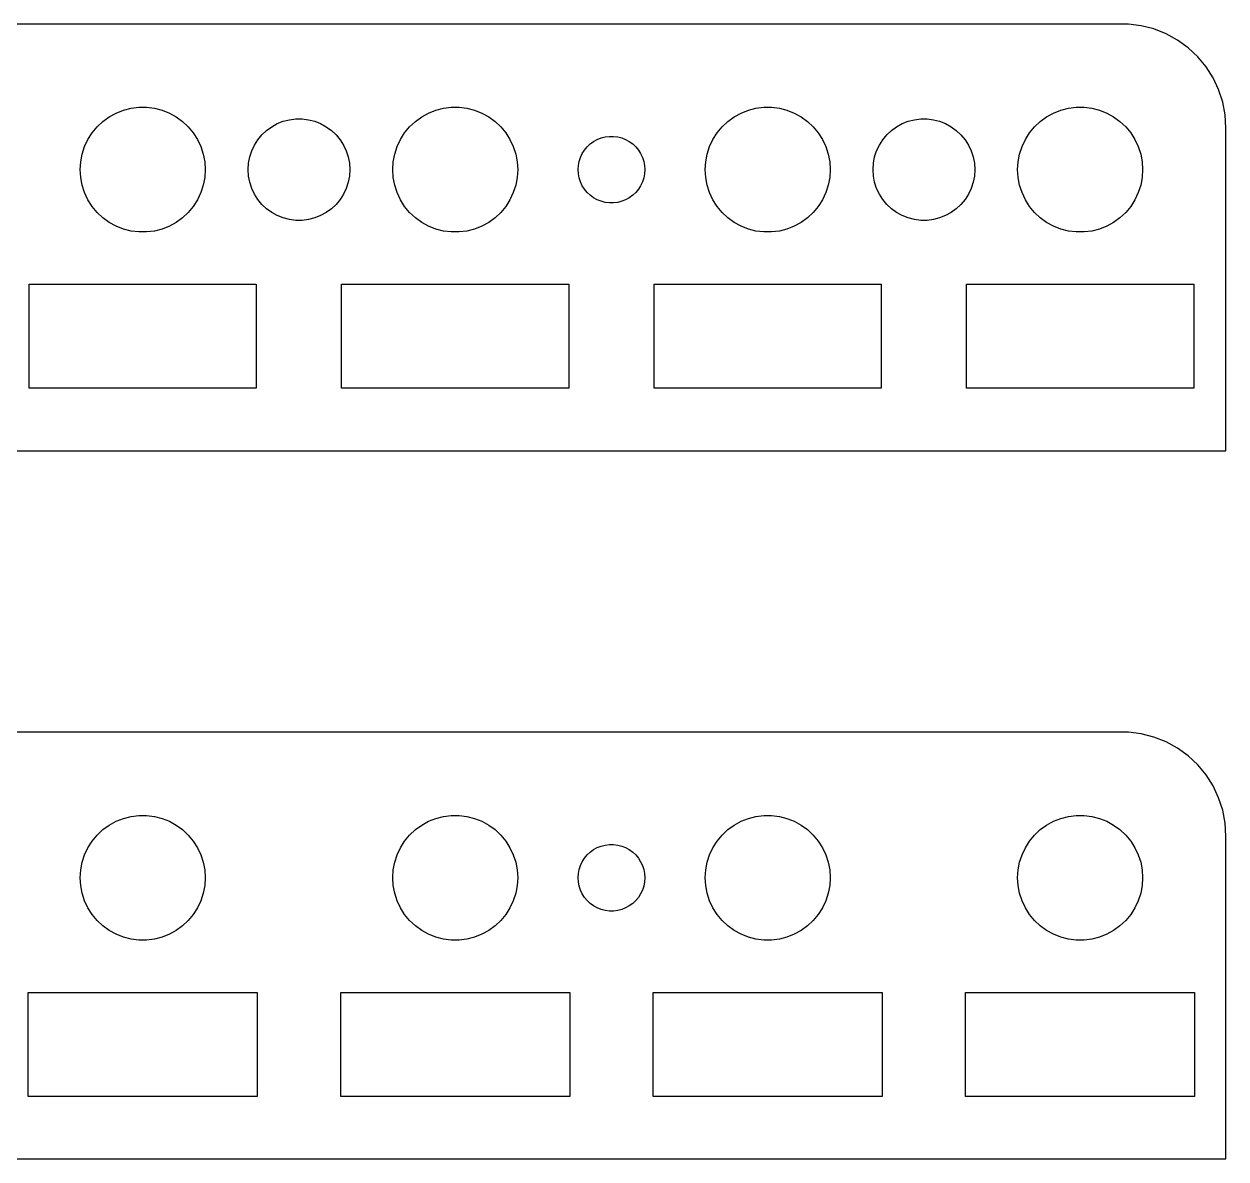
# Model space of a CAD drawing. Header units: metres. Extents: x -26 to 26, y 0 to 27.2.
# Drawn here: x -2.85 to 26, y 0 to 27.25 of the extents above; entities that cross this region are included whole.
import ezdxf

# ---------------------------------------------------------------- set-up
doc = ezdxf.new("R2010")
doc.units = ezdxf.units.M

msp = doc.modelspace()

# ---------------------------------------------------------------- linework, layer by layer
for p, q in [((23.657, 27.2451), (-23.657, 27.2451)), ((23.9684, 27.2057), (23.657, 27.2451)), ((24.2725, 27.1276), (23.9684, 27.2057)), ((24.5644, 27.0121), (24.2725, 27.1276)), ((24.8396, 26.8608), (24.5644, 27.0121)), ((25.0936, 26.6763), (24.8396, 26.8608)), ((25.3224, 26.4614), (25.0936, 26.6763)), ((25.5225, 26.2195), (25.3224, 26.4614)), ((25.6908, 25.9544), (25.5225, 26.2195)), ((25.8244, 25.6703), (25.6908, 25.9544)), ((25.9214, 25.3717), (25.8244, 25.6703)), ((-0.80373, 25.0165), (-0.63866, 25.1072)), ((-0.63866, 25.1072), (-0.46352, 25.1766)), ((-0.46352, 25.1766), (-0.28107, 25.2234)), ((-0.28107, 25.2234), (-0.09418, 25.247)), ((-0.09418, 25.247), (0.09418, 25.247)), ((0.09418, 25.247), (0.28107, 25.2234)), ((0.28107, 25.2234), (0.46352, 25.1766)), ((0.46352, 25.1766), (0.63866, 25.1072)), ((0.63866, 25.1072), (0.80373, 25.0165)), ((6.69626, 25.0165), (6.86133, 25.1072)), ((6.86133, 25.1072), (7.03647, 25.1766)), ((7.03647, 25.1766), (7.21892, 25.2234)), ((7.21892, 25.2234), (7.40581, 25.247)), ((7.40581, 25.247), (7.59418, 25.247)), ((7.59418, 25.247), (7.78107, 25.2234)), ((7.78107, 25.2234), (7.96352, 25.1766)), ((7.96352, 25.1766), (8.13866, 25.1072)), ((8.13866, 25.1072), (8.30373, 25.0165)), ((14.1963, 25.0165), (14.3613, 25.1072)), ((14.3613, 25.1072), (14.5365, 25.1766)), ((14.5365, 25.1766), (14.7189, 25.2234)), ((14.7189, 25.2234), (14.9058, 25.247)), ((14.9058, 25.247), (15.0942, 25.247)), ((15.0942, 25.247), (15.2811, 25.2234)), ((15.2811, 25.2234), (15.4635, 25.1766)), ((15.4635, 25.1766), (15.6387, 25.1072)), ((15.6387, 25.1072), (15.8037, 25.0165)), ((21.6963, 25.0165), (21.8613, 25.1072)), ((21.8613, 25.1072), (22.0365, 25.1766)), ((22.0365, 25.1766), (22.2189, 25.2234)), ((22.2189, 25.2234), (22.4058, 25.247)), ((22.4058, 25.247), (22.5942, 25.247)), ((22.5942, 25.247), (22.7811, 25.2234)), ((22.7811, 25.2234), (22.9635, 25.1766)), ((22.9635, 25.1766), (23.1387, 25.1072)), ((23.1387, 25.1072), (23.3037, 25.0165)), ((25.9803, 25.0633), (25.9214, 25.3717)), ((-1.09344, 24.7768), (-0.95613, 24.9058)), ((-0.95613, 24.9058), (-0.80373, 25.0165)), ((0.80373, 25.0165), (0.95613, 24.9058)), ((0.95613, 24.9058), (1.09344, 24.7768)), ((3.09596, 24.7806), (3.23029, 24.8544)), ((3.23029, 24.8544), (3.3728, 24.9108)), ((3.3728, 24.9108), (3.52127, 24.949)), ((3.52127, 24.949), (3.67336, 24.9682)), ((3.67336, 24.9682), (3.82663, 24.9682)), ((3.82663, 24.9682), (3.97871, 24.949)), ((3.97871, 24.949), (4.12718, 24.9108)), ((4.12718, 24.9108), (4.2697, 24.8544)), ((4.2697, 24.8544), (4.40402, 24.7806)), ((6.40654, 24.7768), (6.54385, 24.9058)), ((6.54385, 24.9058), (6.69626, 25.0165)), ((8.30373, 25.0165), (8.45613, 24.9058)), ((8.45613, 24.9058), (8.59344, 24.7768)), ((13.9065, 24.7768), (14.0439, 24.9058)), ((14.0439, 24.9058), (14.1963, 25.0165)), ((15.8037, 25.0165), (15.9561, 24.9058)), ((15.9561, 24.9058), (16.0934, 24.7768)), ((18.096, 24.7806), (18.2303, 24.8544)), ((18.2303, 24.8544), (18.3728, 24.9108)), ((18.3728, 24.9108), (18.5213, 24.949)), ((18.5213, 24.949), (18.6734, 24.9682)), ((18.6734, 24.9682), (18.8266, 24.9682)), ((18.8266, 24.9682), (18.9787, 24.949)), ((18.9787, 24.949), (19.1272, 24.9108)), ((19.1272, 24.9108), (19.2697, 24.8544)), ((19.2697, 24.8544), (19.404, 24.7806)), ((21.4065, 24.7768), (21.5439, 24.9058)), ((21.5439, 24.9058), (21.6963, 25.0165)), ((23.3037, 25.0165), (23.4561, 24.9058)), ((23.4561, 24.9058), (23.5934, 24.7768)), ((26, 24.75), (25.9803, 25.0633)), ((-1.31445, 24.4726), (-1.21352, 24.6317)), ((-1.21352, 24.6317), (-1.09344, 24.7768)), ((1.09344, 24.7768), (1.21352, 24.6317)), ((1.21352, 24.6317), (1.31445, 24.4726)), ((2.76251, 24.4674), (2.86021, 24.5855)), ((2.86021, 24.5855), (2.97195, 24.6905)), ((2.97195, 24.6905), (3.09596, 24.7806)), ((4.40402, 24.7806), (4.52803, 24.6905)), ((4.52803, 24.6905), (4.63976, 24.5855)), ((4.63976, 24.5855), (4.73747, 24.4674)), ((6.18553, 24.4726), (6.28647, 24.6317)), ((6.28647, 24.6317), (6.40654, 24.7768)), ((8.59344, 24.7768), (8.71352, 24.6317)), ((8.71352, 24.6317), (8.81445, 24.4726)), ((11.0028, 24.5108), (11.1001, 24.5358)), ((11.1001, 24.5358), (11.1998, 24.5484)), ((11.1998, 24.5484), (11.3002, 24.5484)), ((11.3002, 24.5484), (11.3999, 24.5358)), ((11.3999, 24.5358), (11.4972, 24.5108)), ((13.6855, 24.4726), (13.7865, 24.6317)), ((13.7865, 24.6317), (13.9065, 24.7768)), ((16.0934, 24.7768), (16.2135, 24.6317)), ((16.2135, 24.6317), (16.3145, 24.4726)), ((17.7625, 24.4674), (17.8602, 24.5855)), ((17.8602, 24.5855), (17.972, 24.6905)), ((17.972, 24.6905), (18.096, 24.7806)), ((19.404, 24.7806), (19.528, 24.6905)), ((19.528, 24.6905), (19.6398, 24.5855)), ((19.6398, 24.5855), (19.7375, 24.4674)), ((21.1855, 24.4726), (21.2865, 24.6317)), ((21.2865, 24.6317), (21.4065, 24.7768)), ((23.5934, 24.7768), (23.7135, 24.6317)), ((23.7135, 24.6317), (23.8145, 24.4726)), ((26, 17), (26, 24.75)), ((-1.45287, 24.123), (-1.39465, 24.3022)), ((-1.39465, 24.3022), (-1.31445, 24.4726)), ((1.31445, 24.4726), (1.39465, 24.3022)), ((1.39465, 24.3022), (1.45287, 24.123)), ((2.61511, 24.1993), (2.68039, 24.338)), ((2.68039, 24.338), (2.76251, 24.4674)), ((4.73747, 24.4674), (4.8196, 24.338)), ((4.8196, 24.338), (4.88487, 24.1993)), ((6.04712, 24.123), (6.10533, 24.3022)), ((6.10533, 24.3022), (6.18553, 24.4726)), ((8.81445, 24.4726), (8.89465, 24.3022)), ((8.89465, 24.3022), (8.95287, 24.123)), ((10.6028, 24.2202), (10.6668, 24.2976)), ((10.6668, 24.2976), (10.7401, 24.3664)), ((10.7401, 24.3664), (10.8213, 24.4255)), ((10.8213, 24.4255), (10.9094, 24.4738)), ((10.9094, 24.4738), (11.0028, 24.5108)), ((11.4972, 24.5108), (11.5906, 24.4738)), ((11.5906, 24.4738), (11.6786, 24.4255)), ((11.6786, 24.4255), (11.7599, 24.3664)), ((11.7599, 24.3664), (11.8332, 24.2976)), ((11.8332, 24.2976), (11.8972, 24.2202)), ((13.5471, 24.123), (13.6053, 24.3022)), ((13.6053, 24.3022), (13.6855, 24.4726)), ((16.3145, 24.4726), (16.3947, 24.3022)), ((16.3947, 24.3022), (16.4529, 24.123)), ((17.6151, 24.1993), (17.6804, 24.338)), ((17.6804, 24.338), (17.7625, 24.4674)), ((19.7375, 24.4674), (19.8196, 24.338)), ((19.8196, 24.338), (19.8849, 24.1993)), ((21.0471, 24.123), (21.1053, 24.3022)), ((21.1053, 24.3022), (21.1855, 24.4726)), ((23.8145, 24.4726), (23.8947, 24.3022)), ((23.8947, 24.3022), (23.9529, 24.123)), ((-1.48816, 23.938), (-1.45287, 24.123)), ((1.45287, 24.123), (1.48816, 23.938)), ((2.53903, 23.903), (2.56775, 24.0535)), ((2.56775, 24.0535), (2.61511, 24.1993)), ((4.88487, 24.1993), (4.93224, 24.0535)), ((4.93224, 24.0535), (4.96095, 23.903)), ((6.01183, 23.938), (6.04712, 24.123)), ((8.95287, 24.123), (8.98816, 23.938)), ((10.4563, 23.8503), (10.4751, 23.9489)), ((10.4751, 23.9489), (10.5062, 24.0445)), ((10.5062, 24.0445), (10.549, 24.1354)), ((10.549, 24.1354), (10.6028, 24.2202)), ((11.8972, 24.2202), (11.951, 24.1354)), ((11.951, 24.1354), (11.9938, 24.0445)), ((11.9938, 24.0445), (12.0249, 23.9489)), ((12.0249, 23.9489), (12.0437, 23.8503)), ((13.5118, 23.938), (13.5471, 24.123)), ((16.4529, 24.123), (16.4882, 23.938)), ((17.539, 23.903), (17.5677, 24.0535)), ((17.5677, 24.0535), (17.6151, 24.1993)), ((19.8849, 24.1993), (19.9322, 24.0535)), ((19.9322, 24.0535), (19.961, 23.903)), ((21.0118, 23.938), (21.0471, 24.123)), ((23.9529, 24.123), (23.9882, 23.938)), ((-1.5, 23.75), (-1.48816, 23.938)), ((-1.48816, 23.562), (-1.5, 23.75)), ((1.48816, 23.938), (1.5, 23.75)), ((1.5, 23.75), (1.48816, 23.562)), ((2.5294, 23.75), (2.53903, 23.903)), ((2.53903, 23.597), (2.5294, 23.75)), ((4.96095, 23.903), (4.97058, 23.75)), ((4.97058, 23.75), (4.96095, 23.597)), ((6, 23.75), (6.01183, 23.938)), ((6.01183, 23.562), (6, 23.75)), ((8.98816, 23.938), (9, 23.75)), ((9, 23.75), (8.98816, 23.562)), ((10.45, 23.75), (10.4563, 23.8503)), ((10.4563, 23.6497), (10.45, 23.75)), ((12.0437, 23.8503), (12.05, 23.75)), ((12.05, 23.75), (12.0437, 23.6497)), ((13.5, 23.75), (13.5118, 23.938)), ((13.5118, 23.562), (13.5, 23.75)), ((16.4882, 23.938), (16.5, 23.75)), ((16.5, 23.75), (16.4882, 23.562)), ((17.5294, 23.75), (17.539, 23.903)), ((17.539, 23.597), (17.5294, 23.75)), ((19.961, 23.903), (19.9706, 23.75)), ((19.9706, 23.75), (19.961, 23.597)), ((21, 23.75), (21.0118, 23.938)), ((21.0118, 23.562), (21, 23.75)), ((23.9882, 23.938), (24, 23.75)), ((24, 23.75), (23.9882, 23.562)), ((-1.45287, 23.377), (-1.48816, 23.562)), ((-1.39465, 23.1978), (-1.45287, 23.377)), ((1.45287, 23.377), (1.39465, 23.1978)), ((1.48816, 23.562), (1.45287, 23.377)), ((2.56775, 23.4464), (2.53903, 23.597)), ((2.61511, 23.3007), (2.56775, 23.4464)), ((4.93224, 23.4464), (4.88487, 23.3007)), ((4.96095, 23.597), (4.93224, 23.4464)), ((6.04712, 23.377), (6.01183, 23.562)), ((6.10533, 23.1978), (6.04712, 23.377)), ((8.95287, 23.377), (8.89465, 23.1978)), ((8.98816, 23.562), (8.95287, 23.377)), ((10.4751, 23.551), (10.4563, 23.6497)), ((10.5062, 23.4555), (10.4751, 23.551)), ((10.549, 23.3646), (10.5062, 23.4555)), ((11.9938, 23.4555), (11.951, 23.3646)), ((12.0249, 23.551), (11.9938, 23.4555)), ((12.0437, 23.6497), (12.0249, 23.551)), ((13.5471, 23.377), (13.5118, 23.562)), ((13.6053, 23.1978), (13.5471, 23.377)), ((16.4529, 23.377), (16.3947, 23.1978)), ((16.4882, 23.562), (16.4529, 23.377)), ((17.5677, 23.4464), (17.539, 23.597)), ((17.6151, 23.3007), (17.5677, 23.4464)), ((19.9322, 23.4464), (19.8849, 23.3007)), ((19.961, 23.597), (19.9322, 23.4464)), ((21.0471, 23.377), (21.0118, 23.562)), ((21.1053, 23.1978), (21.0471, 23.377)), ((23.9529, 23.377), (23.8947, 23.1978)), ((23.9882, 23.562), (23.9529, 23.377)), ((-1.31445, 23.0274), (-1.39465, 23.1978)), ((1.39465, 23.1978), (1.31445, 23.0274)), ((2.68039, 23.162), (2.61511, 23.3007)), ((2.76251, 23.0325), (2.68039, 23.162)), ((4.8196, 23.162), (4.73747, 23.0325)), ((4.88487, 23.3007), (4.8196, 23.162)), ((6.18553, 23.0274), (6.10533, 23.1978)), ((8.89465, 23.1978), (8.81445, 23.0274)), ((10.6028, 23.2798), (10.549, 23.3646)), ((10.6668, 23.2024), (10.6028, 23.2798)), ((10.7401, 23.1336), (10.6668, 23.2024)), ((10.8213, 23.0745), (10.7401, 23.1336)), ((11.7599, 23.1336), (11.6786, 23.0745)), ((11.8332, 23.2024), (11.7599, 23.1336)), ((11.8972, 23.2798), (11.8332, 23.2024)), ((11.951, 23.3646), (11.8972, 23.2798)), ((13.6855, 23.0274), (13.6053, 23.1978)), ((16.3947, 23.1978), (16.3145, 23.0274)), ((17.6804, 23.162), (17.6151, 23.3007)), ((17.7625, 23.0325), (17.6804, 23.162)), ((19.8196, 23.162), (19.7375, 23.0325)), ((19.8849, 23.3007), (19.8196, 23.162)), ((21.1855, 23.0274), (21.1053, 23.1978)), ((23.8947, 23.1978), (23.8145, 23.0274)), ((-1.21352, 22.8683), (-1.31445, 23.0274)), ((-1.09344, 22.7232), (-1.21352, 22.8683)), ((1.21352, 22.8683), (1.09344, 22.7232)), ((1.31445, 23.0274), (1.21352, 22.8683)), ((2.86021, 22.9144), (2.76251, 23.0325)), ((2.97195, 22.8095), (2.86021, 22.9144)), ((3.09596, 22.7194), (2.97195, 22.8095)), ((4.52803, 22.8095), (4.40402, 22.7194)), ((4.63976, 22.9144), (4.52803, 22.8095)), ((4.73747, 23.0325), (4.63976, 22.9144)), ((6.28647, 22.8683), (6.18553, 23.0274)), ((6.40654, 22.7232), (6.28647, 22.8683)), ((8.71352, 22.8683), (8.59344, 22.7232)), ((8.81445, 23.0274), (8.71352, 22.8683)), ((10.9094, 23.0261), (10.8213, 23.0745)), ((11.0028, 22.9892), (10.9094, 23.0261)), ((11.1001, 22.9642), (11.0028, 22.9892)), ((11.1998, 22.9516), (11.1001, 22.9642)), ((11.3002, 22.9516), (11.1998, 22.9516)), ((11.3999, 22.9642), (11.3002, 22.9516)), ((11.4972, 22.9892), (11.3999, 22.9642)), ((11.5906, 23.0261), (11.4972, 22.9892)), ((11.6786, 23.0745), (11.5906, 23.0261)), ((13.7865, 22.8683), (13.6855, 23.0274)), ((13.9065, 22.7232), (13.7865, 22.8683)), ((16.2135, 22.8683), (16.0934, 22.7232)), ((16.3145, 23.0274), (16.2135, 22.8683)), ((17.8602, 22.9144), (17.7625, 23.0325)), ((17.972, 22.8095), (17.8602, 22.9144)), ((18.096, 22.7194), (17.972, 22.8095)), ((19.528, 22.8095), (19.404, 22.7194)), ((19.6398, 22.9144), (19.528, 22.8095)), ((19.7375, 23.0325), (19.6398, 22.9144)), ((21.2865, 22.8683), (21.1855, 23.0274)), ((21.4065, 22.7232), (21.2865, 22.8683)), ((23.7135, 22.8683), (23.5934, 22.7232)), ((23.8145, 23.0274), (23.7135, 22.8683)), ((-0.95613, 22.5942), (-1.09344, 22.7232)), ((-0.80373, 22.4835), (-0.95613, 22.5942)), ((0.95613, 22.5942), (0.80373, 22.4835)), ((1.09344, 22.7232), (0.95613, 22.5942)), ((3.23029, 22.6456), (3.09596, 22.7194)), ((3.3728, 22.5891), (3.23029, 22.6456)), ((3.52127, 22.551), (3.3728, 22.5891)), ((3.67336, 22.5318), (3.52127, 22.551)), ((3.82663, 22.5318), (3.67336, 22.5318)), ((3.97871, 22.551), (3.82663, 22.5318)), ((4.12718, 22.5891), (3.97871, 22.551)), ((4.2697, 22.6456), (4.12718, 22.5891)), ((4.40402, 22.7194), (4.2697, 22.6456)), ((6.54385, 22.5942), (6.40654, 22.7232)), ((6.69626, 22.4835), (6.54385, 22.5942)), ((8.45613, 22.5942), (8.30373, 22.4835)), ((8.59344, 22.7232), (8.45613, 22.5942)), ((14.0439, 22.5942), (13.9065, 22.7232)), ((14.1963, 22.4835), (14.0439, 22.5942)), ((15.9561, 22.5942), (15.8037, 22.4835)), ((16.0934, 22.7232), (15.9561, 22.5942)), ((18.2303, 22.6456), (18.096, 22.7194)), ((18.3728, 22.5891), (18.2303, 22.6456)), ((18.5213, 22.551), (18.3728, 22.5891)), ((18.6734, 22.5318), (18.5213, 22.551)), ((18.8266, 22.5318), (18.6734, 22.5318)), ((18.9787, 22.551), (18.8266, 22.5318)), ((19.1272, 22.5891), (18.9787, 22.551)), ((19.2697, 22.6456), (19.1272, 22.5891)), ((19.404, 22.7194), (19.2697, 22.6456)), ((21.5439, 22.5942), (21.4065, 22.7232)), ((21.6963, 22.4835), (21.5439, 22.5942)), ((23.4561, 22.5942), (23.3037, 22.4835)), ((23.5934, 22.7232), (23.4561, 22.5942)), ((-0.63866, 22.3927), (-0.80373, 22.4835)), ((-0.46352, 22.3234), (-0.63866, 22.3927)), ((-0.28107, 22.2766), (-0.46352, 22.3234)), ((-0.09418, 22.2529), (-0.28107, 22.2766)), ((0.09418, 22.2529), (-0.09418, 22.2529)), ((0.28107, 22.2766), (0.09418, 22.2529)), ((0.46352, 22.3234), (0.28107, 22.2766)), ((0.63866, 22.3927), (0.46352, 22.3234)), ((0.80373, 22.4835), (0.63866, 22.3927)), ((6.86133, 22.3927), (6.69626, 22.4835)), ((7.03647, 22.3234), (6.86133, 22.3927)), ((7.21892, 22.2766), (7.03647, 22.3234)), ((7.40581, 22.2529), (7.21892, 22.2766)), ((7.59418, 22.2529), (7.40581, 22.2529)), ((7.78107, 22.2766), (7.59418, 22.2529)), ((7.96352, 22.3234), (7.78107, 22.2766)), ((8.13866, 22.3927), (7.96352, 22.3234)), ((8.30373, 22.4835), (8.13866, 22.3927)), ((14.3613, 22.3927), (14.1963, 22.4835)), ((14.5365, 22.3234), (14.3613, 22.3927)), ((14.7189, 22.2766), (14.5365, 22.3234)), ((14.9058, 22.2529), (14.7189, 22.2766)), ((15.0942, 22.2529), (14.9058, 22.2529)), ((15.2811, 22.2766), (15.0942, 22.2529)), ((15.4635, 22.3234), (15.2811, 22.2766)), ((15.6387, 22.3927), (15.4635, 22.3234)), ((15.8037, 22.4835), (15.6387, 22.3927)), ((21.8613, 22.3927), (21.6963, 22.4835)), ((22.0365, 22.3234), (21.8613, 22.3927)), ((22.2189, 22.2766), (22.0365, 22.3234)), ((22.4058, 22.2529), (22.2189, 22.2766)), ((22.5942, 22.2529), (22.4058, 22.2529)), ((22.7811, 22.2766), (22.5942, 22.2529)), ((22.9635, 22.3234), (22.7811, 22.2766)), ((23.1387, 22.3927), (22.9635, 22.3234)), ((23.3037, 22.4835), (23.1387, 22.3927)), ((-2.72536, 18.5), (-2.72536, 21)), ((-2.72536, 21), (2.72536, 21)), ((2.72536, 21), (2.72536, 18.5)), ((4.77463, 18.5), (4.77463, 21)), ((4.77463, 21), (10.2254, 21)), ((10.2254, 21), (10.2254, 18.5)), ((12.2746, 18.5), (12.2746, 21)), ((12.2746, 21), (17.7254, 21)), ((17.7254, 21), (17.7254, 18.5)), ((19.7746, 18.5), (19.7746, 21)), ((19.7746, 21), (25.2254, 21)), ((25.2254, 21), (25.2254, 18.5)), ((2.72536, 18.5), (-2.72536, 18.5)), ((10.2254, 18.5), (4.77463, 18.5)), ((17.7254, 18.5), (12.2746, 18.5)), ((25.2254, 18.5), (19.7746, 18.5)), ((-26, 17), (26, 17)), ((23.657, 10.2451), (-23.657, 10.2451)), ((23.9684, 10.2057), (23.657, 10.2451)), ((24.2725, 10.1276), (23.9684, 10.2057)), ((24.5644, 10.0121), (24.2725, 10.1276)), ((24.8396, 9.86081), (24.5644, 10.0121)), ((25.0936, 9.67627), (24.8396, 9.86081)), ((25.3224, 9.46136), (25.0936, 9.67627)), ((25.5225, 9.21945), (25.3224, 9.46136)), ((25.6908, 8.95438), (25.5225, 9.21945)), ((25.8244, 8.6703), (25.6908, 8.95438)), ((25.9214, 8.37172), (25.8244, 8.6703)), ((25.9803, 8.06332), (25.9214, 8.37172)), ((-0.80373, 8.01648), (-0.63866, 8.10724)), ((-0.63866, 8.10724), (-0.46352, 8.17657)), ((-0.46352, 8.17657), (-0.28107, 8.22342)), ((-0.28107, 8.22342), (-0.09418, 8.24704)), ((-0.09418, 8.24704), (0.09418, 8.24704)), ((0.09418, 8.24704), (0.28107, 8.22342)), ((0.28107, 8.22342), (0.46352, 8.17657)), ((0.46352, 8.17657), (0.63866, 8.10724)), ((0.63866, 8.10724), (0.80373, 8.01648)), ((6.69626, 8.01648), (6.86133, 8.10724)), ((6.86133, 8.10724), (7.03647, 8.17657)), ((7.03647, 8.17657), (7.21892, 8.22342)), ((7.21892, 8.22342), (7.40581, 8.24704)), ((7.40581, 8.24704), (7.59418, 8.24704)), ((7.59418, 8.24704), (7.78107, 8.22342)), ((7.78107, 8.22342), (7.96352, 8.17657)), ((7.96352, 8.17657), (8.13866, 8.10724)), ((8.13866, 8.10724), (8.30373, 8.01648)), ((14.1963, 8.01648), (14.3613, 8.10724)), ((14.3613, 8.10724), (14.5365, 8.17657)), ((14.5365, 8.17657), (14.7189, 8.22342)), ((14.7189, 8.22342), (14.9058, 8.24704)), ((14.9058, 8.24704), (15.0942, 8.24704)), ((15.0942, 8.24704), (15.2811, 8.22342)), ((15.2811, 8.22342), (15.4635, 8.17657)), ((15.4635, 8.17657), (15.6387, 8.10724)), ((15.6387, 8.10724), (15.8037, 8.01648)), ((21.6963, 8.01648), (21.8613, 8.10724)), ((21.8613, 8.10724), (22.0365, 8.17657)), ((22.0365, 8.17657), (22.2189, 8.22342)), ((22.2189, 8.22342), (22.4058, 8.24704)), ((22.4058, 8.24704), (22.5942, 8.24704)), ((22.5942, 8.24704), (22.7811, 8.22342)), ((22.7811, 8.22342), (22.9635, 8.17657)), ((22.9635, 8.17657), (23.1387, 8.10724)), ((23.1387, 8.10724), (23.3037, 8.01648)), ((-1.09344, 7.77681), (-0.95613, 7.90576)), ((-0.95613, 7.90576), (-0.80373, 8.01648)), ((0.80373, 8.01648), (0.95613, 7.90576)), ((0.95613, 7.90576), (1.09344, 7.77681)), ((6.40654, 7.77681), (6.54385, 7.90576)), ((6.54385, 7.90576), (6.69626, 8.01648)), ((8.30373, 8.01648), (8.45613, 7.90576)), ((8.45613, 7.90576), (8.59344, 7.77681)), ((13.9065, 7.77681), (14.0439, 7.90576)), ((14.0439, 7.90576), (14.1963, 8.01648)), ((15.8037, 8.01648), (15.9561, 7.90576)), ((15.9561, 7.90576), (16.0934, 7.77681)), ((21.4065, 7.77681), (21.5439, 7.90576)), ((21.5439, 7.90576), (21.6963, 8.01648)), ((23.3037, 8.01648), (23.4561, 7.90576)), ((23.4561, 7.90576), (23.5934, 7.77681)), ((26, 7.75), (25.9803, 8.06332)), ((-1.31445, 7.47263), (-1.21352, 7.63167)), ((-1.21352, 7.63167), (-1.09344, 7.77681)), ((1.09344, 7.77681), (1.21352, 7.63167)), ((1.21352, 7.63167), (1.31445, 7.47263)), ((6.18553, 7.47263), (6.28647, 7.63167)), ((6.28647, 7.63167), (6.40654, 7.77681)), ((8.59344, 7.77681), (8.71352, 7.63167)), ((8.71352, 7.63167), (8.81445, 7.47263)), ((10.9094, 7.47385), (11.0028, 7.51083)), ((11.0028, 7.51083), (11.1001, 7.53583)), ((11.1001, 7.53583), (11.1998, 7.54842)), ((11.1998, 7.54842), (11.3002, 7.54842)), ((11.3002, 7.54842), (11.3999, 7.53583)), ((11.3999, 7.53583), (11.4972, 7.51083)), ((11.4972, 7.51083), (11.5906, 7.47385)), ((13.6855, 7.47263), (13.7865, 7.63167)), ((13.7865, 7.63167), (13.9065, 7.77681)), ((16.0934, 7.77681), (16.2135, 7.63167)), ((16.2135, 7.63167), (16.3145, 7.47263)), ((21.1855, 7.47263), (21.2865, 7.63167)), ((21.2865, 7.63167), (21.4065, 7.77681)), ((23.5934, 7.77681), (23.7135, 7.63167)), ((23.7135, 7.63167), (23.8145, 7.47263)), ((26, 0), (26, 7.75)), ((-1.45287, 7.12303), (-1.39465, 7.30219)), ((-1.39465, 7.30219), (-1.31445, 7.47263)), ((1.31445, 7.47263), (1.39465, 7.30219)), ((1.39465, 7.30219), (1.45287, 7.12303)), ((6.04712, 7.12303), (6.10533, 7.30219)), ((6.10533, 7.30219), (6.18553, 7.47263)), ((8.81445, 7.47263), (8.89465, 7.30219)), ((8.89465, 7.30219), (8.95287, 7.12303)), ((10.549, 7.13539), (10.6028, 7.22021)), ((10.6028, 7.22021), (10.6668, 7.29762)), ((10.6668, 7.29762), (10.7401, 7.36641)), ((10.7401, 7.36641), (10.8213, 7.42546)), ((10.8213, 7.42546), (10.9094, 7.47385)), ((11.5906, 7.47385), (11.6786, 7.42546)), ((11.6786, 7.42546), (11.7599, 7.36641)), ((11.7599, 7.36641), (11.8332, 7.29762)), ((11.8332, 7.29762), (11.8972, 7.22021)), ((11.8972, 7.22021), (11.951, 7.13539)), ((13.5471, 7.12303), (13.6053, 7.30219)), ((13.6053, 7.30219), (13.6855, 7.47263)), ((16.3145, 7.47263), (16.3947, 7.30219)), ((16.3947, 7.30219), (16.4529, 7.12303)), ((21.0471, 7.12303), (21.1053, 7.30219)), ((21.1053, 7.30219), (21.1855, 7.47263)), ((23.8145, 7.47263), (23.8947, 7.30219)), ((23.8947, 7.30219), (23.9529, 7.12303)), ((-1.5, 6.75), (-1.48816, 6.93799)), ((-1.48816, 6.93799), (-1.45287, 7.12303)), ((1.45287, 7.12303), (1.48816, 6.93799)), ((1.48816, 6.93799), (1.5, 6.75)), ((6, 6.75), (6.01183, 6.93799)), ((6.01183, 6.93799), (6.04712, 7.12303)), ((8.95287, 7.12303), (8.98816, 6.93799)), ((8.98816, 6.93799), (9, 6.75)), ((10.4563, 6.85027), (10.4751, 6.94894)), ((10.4751, 6.94894), (10.5062, 7.04449)), ((10.5062, 7.04449), (10.549, 7.13539)), ((11.951, 7.13539), (11.9938, 7.04449)), ((11.9938, 7.04449), (12.0249, 6.94894)), ((12.0249, 6.94894), (12.0437, 6.85027)), ((13.5, 6.75), (13.5118, 6.93799)), ((13.5118, 6.93799), (13.5471, 7.12303)), ((16.4529, 7.12303), (16.4882, 6.93799)), ((16.4882, 6.93799), (16.5, 6.75)), ((21, 6.75), (21.0118, 6.93799)), ((21.0118, 6.93799), (21.0471, 7.12303)), ((23.9529, 7.12303), (23.9882, 6.93799)), ((23.9882, 6.93799), (24, 6.75)), ((-1.48816, 6.562), (-1.5, 6.75)), ((1.5, 6.75), (1.48816, 6.562)), ((6.01183, 6.562), (6, 6.75)), ((9, 6.75), (8.98816, 6.562)), ((10.45, 6.75), (10.4563, 6.85027)), ((10.4563, 6.64972), (10.45, 6.75)), ((10.4751, 6.55104), (10.4563, 6.64972)), ((12.0437, 6.64972), (12.0249, 6.55104)), ((12.0437, 6.85027), (12.05, 6.75)), ((12.05, 6.75), (12.0437, 6.64972)), ((13.5118, 6.562), (13.5, 6.75)), ((16.5, 6.75), (16.4882, 6.562)), ((21.0118, 6.562), (21, 6.75)), ((24, 6.75), (23.9882, 6.562)), ((-1.45287, 6.37695), (-1.48816, 6.562)), ((-1.39465, 6.1978), (-1.45287, 6.37695)), ((1.45287, 6.37695), (1.39465, 6.1978)), ((1.48816, 6.562), (1.45287, 6.37695)), ((6.04712, 6.37695), (6.01183, 6.562)), ((6.10533, 6.1978), (6.04712, 6.37695)), ((8.95287, 6.37695), (8.89465, 6.1978)), ((8.98816, 6.562), (8.95287, 6.37695)), ((10.5062, 6.45549), (10.4751, 6.55104)), ((10.549, 6.36459), (10.5062, 6.45549)), ((10.6028, 6.27977), (10.549, 6.36459)), ((11.951, 6.36459), (11.8972, 6.27977)), ((11.9938, 6.45549), (11.951, 6.36459)), ((12.0249, 6.55104), (11.9938, 6.45549)), ((13.5471, 6.37695), (13.5118, 6.562)), ((13.6053, 6.1978), (13.5471, 6.37695)), ((16.4529, 6.37695), (16.3947, 6.1978)), ((16.4882, 6.562), (16.4529, 6.37695)), ((21.0471, 6.37695), (21.0118, 6.562)), ((21.1053, 6.1978), (21.0471, 6.37695)), ((23.9529, 6.37695), (23.8947, 6.1978)), ((23.9882, 6.562), (23.9529, 6.37695)), ((-1.31445, 6.02736), (-1.39465, 6.1978)), ((1.39465, 6.1978), (1.31445, 6.02736)), ((6.18553, 6.02736), (6.10533, 6.1978)), ((8.89465, 6.1978), (8.81445, 6.02736)), ((10.6668, 6.20236), (10.6028, 6.27977)), ((10.7401, 6.13358), (10.6668, 6.20236)), ((10.8213, 6.07452), (10.7401, 6.13358)), ((10.9094, 6.02614), (10.8213, 6.07452)), ((11.6786, 6.07452), (11.5906, 6.02614)), ((11.7599, 6.13358), (11.6786, 6.07452)), ((11.8332, 6.20236), (11.7599, 6.13358)), ((11.8972, 6.27977), (11.8332, 6.20236)), ((13.6855, 6.02736), (13.6053, 6.1978)), ((16.3947, 6.1978), (16.3145, 6.02736)), ((21.1855, 6.02736), (21.1053, 6.1978)), ((23.8947, 6.1978), (23.8145, 6.02736)), ((-1.21352, 5.86832), (-1.31445, 6.02736)), ((-1.09344, 5.72318), (-1.21352, 5.86832)), ((1.21352, 5.86832), (1.09344, 5.72318)), ((1.31445, 6.02736), (1.21352, 5.86832)), ((6.28647, 5.86832), (6.18553, 6.02736)), ((6.40654, 5.72318), (6.28647, 5.86832)), ((8.71352, 5.86832), (8.59344, 5.72318)), ((8.81445, 6.02736), (8.71352, 5.86832)), ((11.0028, 5.98915), (10.9094, 6.02614)), ((11.1001, 5.96416), (11.0028, 5.98915)), ((11.1998, 5.95157), (11.1001, 5.96416)), ((11.3002, 5.95157), (11.1998, 5.95157)), ((11.3999, 5.96416), (11.3002, 5.95157)), ((11.4972, 5.98915), (11.3999, 5.96416)), ((11.5906, 6.02614), (11.4972, 5.98915)), ((13.7865, 5.86832), (13.6855, 6.02736)), ((13.9065, 5.72318), (13.7865, 5.86832)), ((16.2135, 5.86832), (16.0934, 5.72318)), ((16.3145, 6.02736), (16.2135, 5.86832)), ((21.2865, 5.86832), (21.1855, 6.02736)), ((21.4065, 5.72318), (21.2865, 5.86832)), ((23.7135, 5.86832), (23.5934, 5.72318)), ((23.8145, 6.02736), (23.7135, 5.86832)), ((-0.95613, 5.59422), (-1.09344, 5.72318)), ((-0.80373, 5.48351), (-0.95613, 5.59422)), ((-0.63866, 5.39275), (-0.80373, 5.48351)), ((0.80373, 5.48351), (0.63866, 5.39275)), ((0.95613, 5.59422), (0.80373, 5.48351)), ((1.09344, 5.72318), (0.95613, 5.59422)), ((6.54385, 5.59422), (6.40654, 5.72318)), ((6.69626, 5.48351), (6.54385, 5.59422)), ((6.86133, 5.39275), (6.69626, 5.48351)), ((8.30373, 5.48351), (8.13866, 5.39275)), ((8.45613, 5.59422), (8.30373, 5.48351)), ((8.59344, 5.72318), (8.45613, 5.59422)), ((14.0439, 5.59422), (13.9065, 5.72318)), ((14.1963, 5.48351), (14.0439, 5.59422)), ((14.3613, 5.39275), (14.1963, 5.48351)), ((15.8037, 5.48351), (15.6387, 5.39275)), ((15.9561, 5.59422), (15.8037, 5.48351)), ((16.0934, 5.72318), (15.9561, 5.59422)), ((21.5439, 5.59422), (21.4065, 5.72318)), ((21.6963, 5.48351), (21.5439, 5.59422)), ((21.8613, 5.39275), (21.6963, 5.48351)), ((23.3037, 5.48351), (23.1387, 5.39275)), ((23.4561, 5.59422), (23.3037, 5.48351)), ((23.5934, 5.72318), (23.4561, 5.59422)), ((-0.46352, 5.32341), (-0.63866, 5.39275)), ((-0.28107, 5.27657), (-0.46352, 5.32341)), ((-0.09418, 5.25294), (-0.28107, 5.27657)), ((0.09418, 5.25294), (-0.09418, 5.25294)), ((0.28107, 5.27657), (0.09418, 5.25294)), ((0.46352, 5.32341), (0.28107, 5.27657)), ((0.63866, 5.39275), (0.46352, 5.32341)), ((7.03647, 5.32341), (6.86133, 5.39275)), ((7.21892, 5.27657), (7.03647, 5.32341)), ((7.40581, 5.25294), (7.21892, 5.27657)), ((7.59418, 5.25294), (7.40581, 5.25294)), ((7.78107, 5.27657), (7.59418, 5.25294)), ((7.96352, 5.32341), (7.78107, 5.27657)), ((8.13866, 5.39275), (7.96352, 5.32341)), ((14.5365, 5.32341), (14.3613, 5.39275)), ((14.7189, 5.27657), (14.5365, 5.32341)), ((14.9058, 5.25294), (14.7189, 5.27657)), ((15.0942, 5.25294), (14.9058, 5.25294)), ((15.2811, 5.27657), (15.0942, 5.25294)), ((15.4635, 5.32341), (15.2811, 5.27657)), ((15.6387, 5.39275), (15.4635, 5.32341)), ((22.0365, 5.32341), (21.8613, 5.39275)), ((22.2189, 5.27657), (22.0365, 5.32341)), ((22.4058, 5.25294), (22.2189, 5.27657)), ((22.5942, 5.25294), (22.4058, 5.25294)), ((22.7811, 5.27657), (22.5942, 5.25294)), ((22.9635, 5.32341), (22.7811, 5.27657)), ((23.1387, 5.39275), (22.9635, 5.32341)), ((-2.74832, 1.5), (-2.74832, 4)), ((-2.74832, 4), (2.74832, 4)), ((2.74832, 4), (2.74832, 1.5)), ((4.75166, 1.5), (4.75166, 4)), ((4.75166, 4), (10.2483, 4)), ((10.2483, 4), (10.2483, 1.5)), ((12.2517, 1.5), (12.2517, 4)), ((12.2517, 4), (17.7483, 4)), ((17.7483, 4), (17.7483, 1.5)), ((19.7517, 1.5), (19.7517, 4)), ((19.7517, 4), (25.2483, 4)), ((25.2483, 4), (25.2483, 1.5)), ((2.74832, 1.5), (-2.74832, 1.5)), ((10.2483, 1.5), (4.75166, 1.5)), ((17.7483, 1.5), (12.2517, 1.5)), ((25.2483, 1.5), (19.7517, 1.5)), ((-26, 0), (26, 0))]:
    msp.add_line(p, q)

doc.saveas('drawing.dxf')
